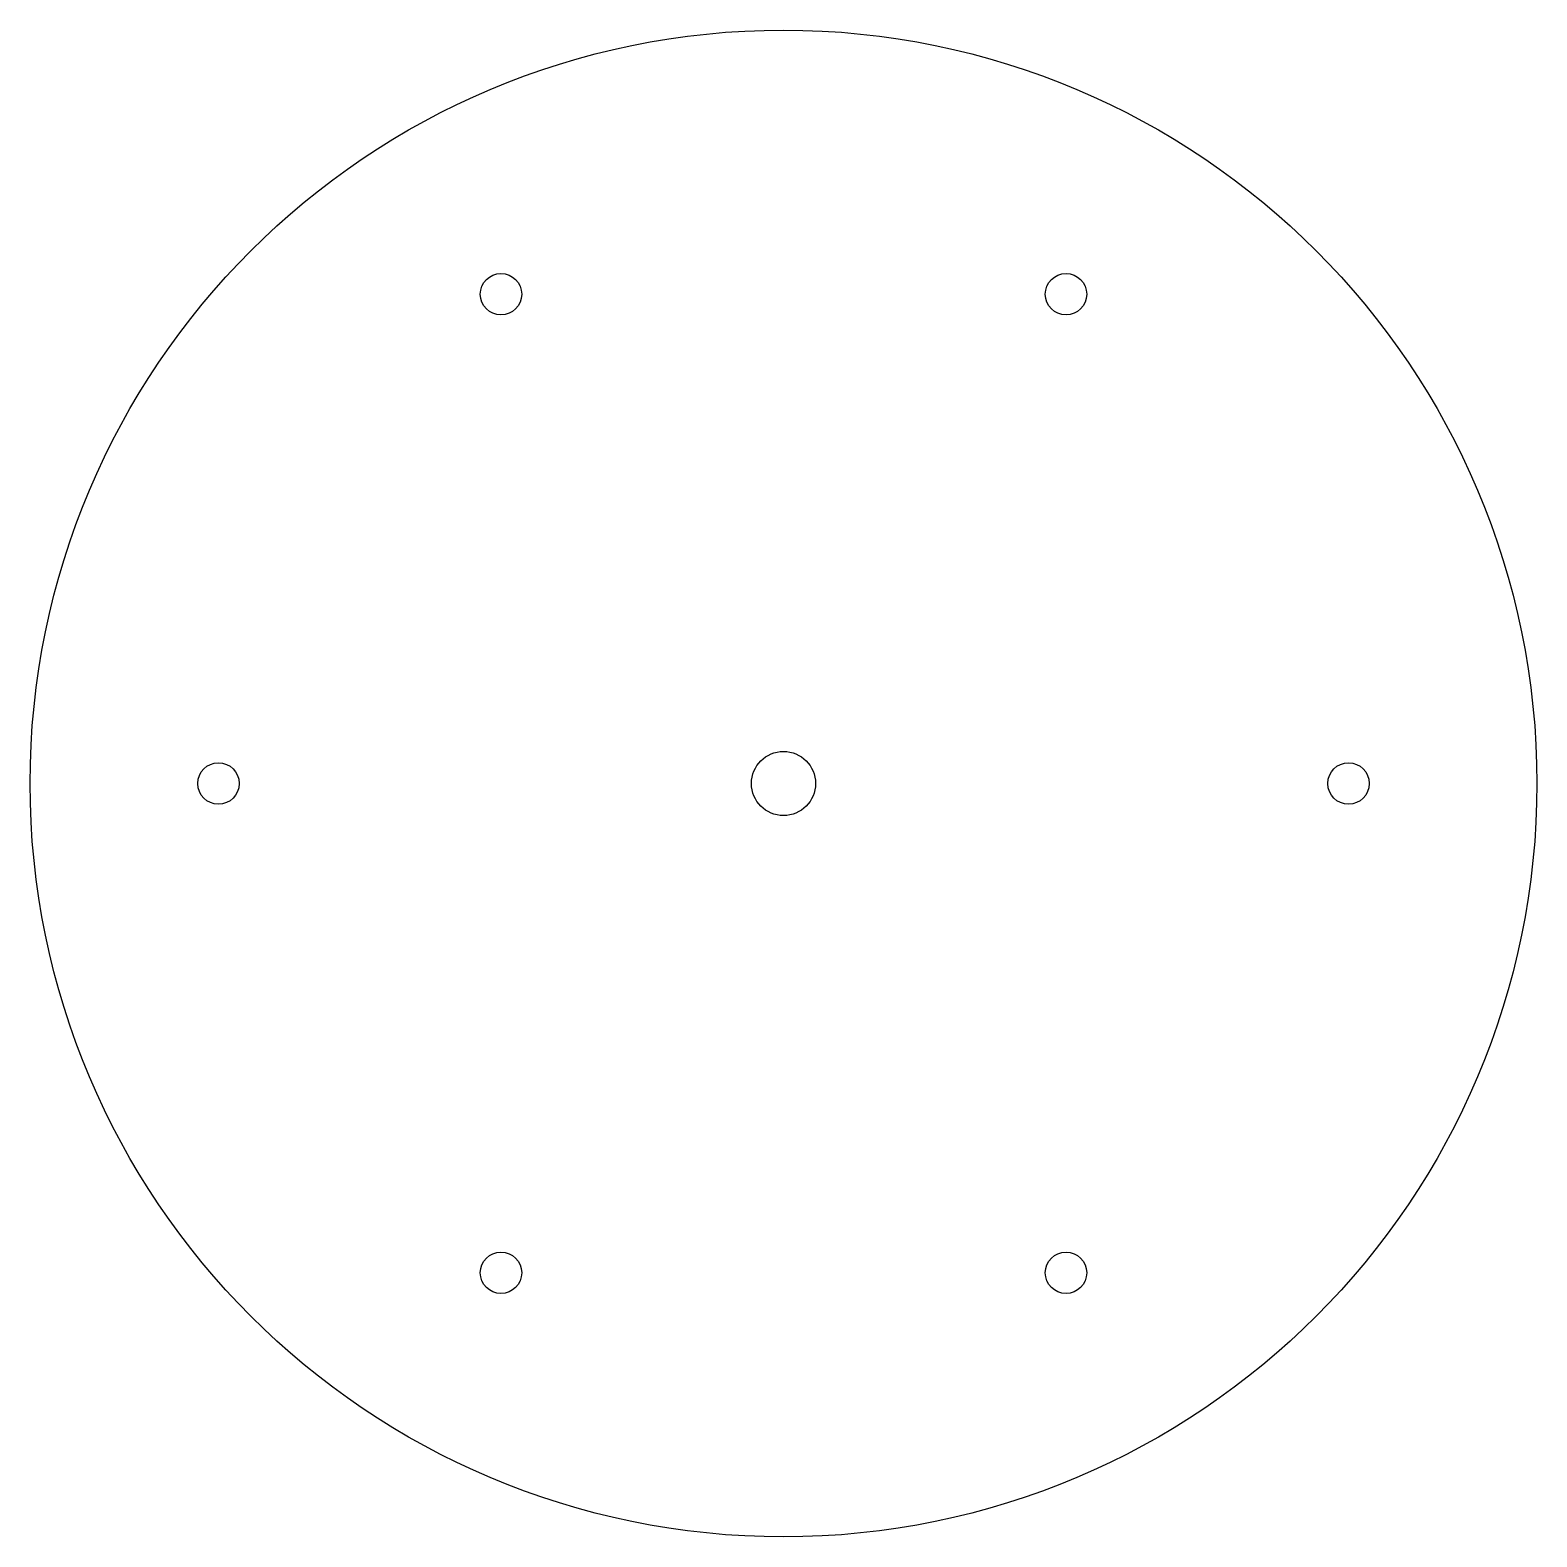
# Model space of a CAD drawing. Header units: millimetres. Extents: x -10 to 30, y -65 to -25.
import ezdxf

# ---------------------------------------------------------------- set-up
doc = ezdxf.new("R2010")
doc.units = ezdxf.units.MM
doc.layers.add('Shape2DView001', color=7, linetype='CONTINUOUS')

msp = doc.modelspace()

# ---------------------------------------------------------------- linework, layer by layer
at = {"layer": 'Shape2DView001'}
for centre, radius in [((10, -45), 20), ((2.5, -32.01), 0.55), ((17.5, -32.01), 0.55), ((10, -45), 0.85), ((-5, -45), 0.55), ((25, -45), 0.55), ((2.5, -57.99), 0.55), ((17.5, -57.99), 0.55)]:
    msp.add_circle(centre, radius, dxfattribs=at)

doc.saveas('drawing.dxf')
